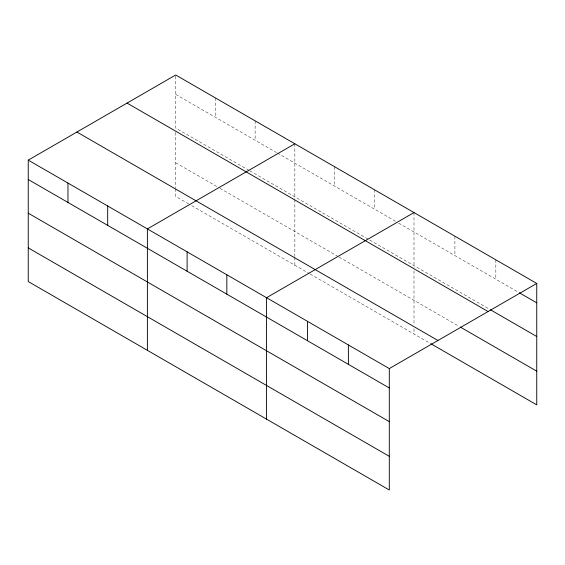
<?xml version="1.0" encoding="UTF-8"?>
<svg xmlns="http://www.w3.org/2000/svg" width="565" height="565" viewBox="0 0 565 565"><rect width="100%" height="100%" fill="white"/><g stroke="black" fill="none" stroke-linecap="round" stroke-linejoin="round"><path stroke-width="0.42" stroke-dasharray="2.83 2.12" d="M175.701 94.383L276.518 152.592M277.281 153.03L395.662 221.381M398.72 223.14L518.564 292.331M249.024 170.39L175.701 128.057L175.701 74.997M249.787 170.828L368.931 239.617M369.694 240.061L489.77 309.38M175.701 162.748L219.241 187.884M220.004 188.322L338.386 256.672M339.148 257.11L458.702 326.139M188.689 203.916L175.701 196.422L175.701 188.654M191.74 205.681L309.359 273.587M310.121 274.025L429.909 343.181M495.83 259.822L495.83 279.209M454.91 236.198L454.91 255.585M413.997 212.574L413.997 267.365M413.997 270.84L413.997 324.501M413.997 328.816L413.997 333.993M374.277 189.649L374.277 209.036M334.565 166.717L334.565 186.104M294.852 143.785L294.852 198.576M294.852 199.445L294.852 256.574M294.852 257.435L294.852 265.211M255.133 120.861L255.133 140.247M215.42 97.929L215.42 117.315M175.701 132.394L175.701 187.785"/><path stroke-width="0.85" d="M28.25 160.135L389.299 368.578L389.299 490.003L28.25 281.554L28.25 160.135L175.701 74.997L536.75 283.446L536.75 404.865L430.664 343.619M294.852 143.785L147.394 228.917L147.394 350.342M413.997 212.574L266.539 297.706L266.539 419.131M389.299 368.578L536.75 283.446M519.32 292.769L536.75 302.833M490.526 309.818L536.75 336.507M127.047 103.091L488.089 311.541M460.214 327.008L536.75 371.198M76.911 132.041L437.953 340.483M28.25 179.515L389.299 387.964M28.25 213.189L389.299 421.638M28.25 247.88L389.299 456.329M348.379 344.954L348.379 364.34M307.459 321.33L307.459 340.716M226.826 274.781L226.826 294.167M187.107 251.849L187.107 271.235M107.682 205.992L107.682 225.379M67.962 183.06L67.962 202.447"/></g></svg>
